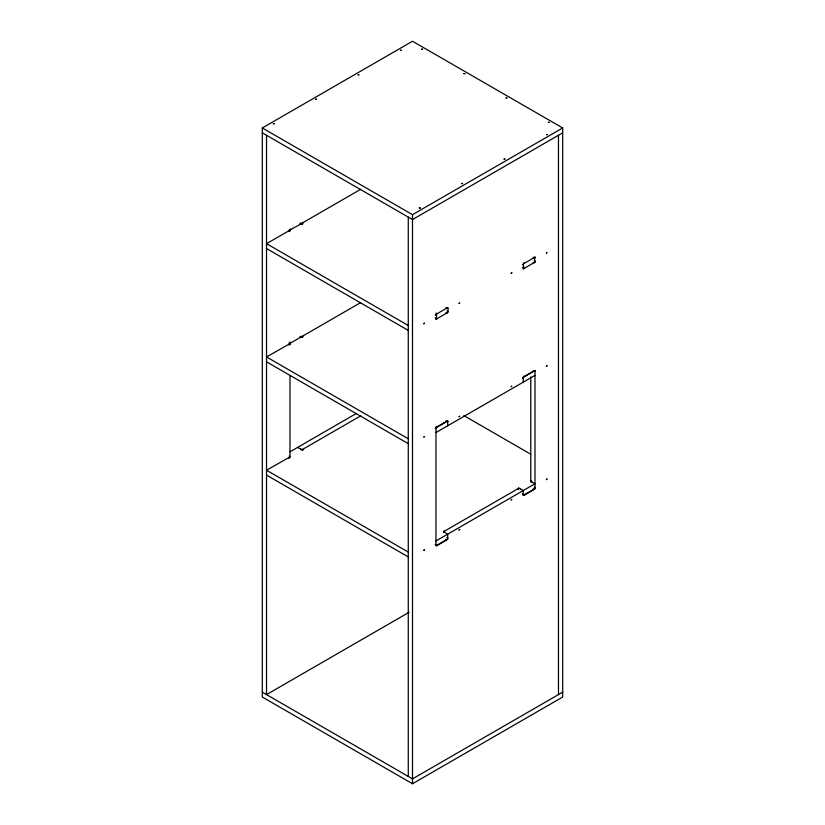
<?xml version="1.0" encoding="UTF-8"?>
<svg xmlns="http://www.w3.org/2000/svg" width="825" height="825" viewBox="0 0 825 825"><rect width="100%" height="100%" fill="white"/><g stroke="black" fill="none" stroke-linecap="round" stroke-linejoin="round"><path stroke-width="1.24" d="M289.327 456.112L289.988 456.761L289.998 375.416M302.765 223.977L302.765 222.76L360.68 189.317M302.765 336.94L302.765 336.033L360.68 302.589M302.754 222.791L301.826 224.266M302.754 336.095L302.455 337.363M289.988 456.761L289.699 458.009M301.826 337.538L302.393 336.487M289.327 229.567L290.029 230L301.878 223.431L300.754 222.936M289.183 342.818L289.998 343.313L301.785 336.621L300.764 336.239M436.972 318.811L435.94 319.347L447.707 312.51L447.862 311.592L446.913 310.942M524.267 268.414L523.246 268.94L535.002 262.103C533.435 253.316 536.889 259.071 534.208 257.874M435.177 428.319C436.281 429.598 435.497 426.546 436.941 426.968L446.676 421.41C447.655 419.44 448.831 422.967 446.913 421.544M522.472 377.922C523.627 379.149 522.772 376.159 524.215 376.561L533.971 371.013C535.085 369.022 536.033 372.714 534.208 371.147M520.07 488.699L518.42 488.225L518.018 489.617M531.548 480.758L530.784 481.387L531.805 481.924M289.327 230.68C290.256 229.123 290.183 231.98 289.018 230.722L266.527 243.674L408.272 325.514M289.699 344.737L289.988 343.303L289.926 344.448M302.455 450.636L302.765 449.305L302.765 450.213M444.51 532.053C444.685 529.815 442.334 532.455 444.51 532.331M262.309 127.968L412.5 41.25L562.691 127.968L562.691 697.032L412.5 783.75L262.309 697.032L262.309 127.968L412.5 214.675L562.691 127.968M562.691 132.846L412.5 219.553L262.309 132.846M289.627 343.85L266.527 356.947L408.272 438.787M290.039 451.77L356.4 413.449M289.627 457.122L266.527 470.219L408.272 552.059M360.68 415.862L301.733 449.893L300.702 449.305M435.971 432.548L535.002 375.375M435.971 540.942L535.002 483.77L530.774 481.326L530.774 376.881M446.913 537.488L447.903 538.271L447.315 539.581L436.487 545.851L435.177 544.263M534.208 487.08L535.208 487.864L534.621 489.184L523.782 495.454L522.472 493.855M409.159 612.253L266.527 694.598L266.527 135.279M562.691 692.154L412.5 778.872L262.309 692.154M302.424 223.193L302.455 224.091M302.352 449.78L297.505 447.459M288.967 230.722L288.967 231.639M288.967 343.994L288.967 344.912M288.967 457.267L288.967 458.184M524.215 376.561L523.504 376.138M436.941 426.968L436.208 426.546M446.676 539.725L445.882 539.272M533.177 257.276L533.971 257.74L534.971 257.132L523.215 264.01L524.298 263.319L523.504 262.866M534.208 260.535C536.415 261.164 534.445 263.959 533.177 262.319M522.472 264.65C523.751 262.948 524.452 271.817 522.472 267.31M299.908 223.41L300.702 223.864M445.882 307.684C446.923 307.117 449.336 308.426 446.913 308.282M445.882 312.727C448.604 314.954 448.357 308.189 447.707 307.632L435.971 314.397L435.971 315.511L435.177 315.047M290.235 228.989L291.029 229.453M435.94 313.118C436.899 312.252 437.013 322.41 435.177 317.718M533.177 370.549L533.971 371.013M266.527 248.552L408.272 330.392M463.846 415.583L530.805 454.245M299.908 336.683L300.702 337.136M445.882 420.956L446.676 421.41M289.967 342.117L291.029 342.726M289.204 344.046L289.998 344.51M533.177 488.864L533.971 489.318M266.527 361.824L408.272 443.664M266.527 475.097L408.272 556.937M558.473 135.279L558.473 694.598M531.083 480.913L531.083 482.13M523.267 382.15L523.267 377.272L535.002 370.497L535.002 488.647L523.194 495.443L523.267 490.545L519.049 488.101L443.479 531.733L447.707 534.167L447.707 539.045L435.971 545.82L435.971 427.67L447.707 420.905L447.707 425.782M518.317 488.276L518.317 489.194M443.778 531.31L443.778 532.228M412.5 214.675L412.5 783.75M408.272 217.119L408.272 776.438M289.699 230.546L289.699 231.464M423.885 323.782L424.524 323.225L423.885 323.782M423.885 437.054L424.524 436.497L423.895 436.972M423.885 550.327L424.524 549.77L423.895 550.244M459.082 303.456L459.731 302.899L459.092 303.414M459.082 416.728L459.731 416.171L459.092 416.687M459.082 530.001L459.731 529.444L459.082 530.001M511.18 273.374L511.83 272.817L511.18 273.374M511.18 386.647L511.851 386.121L511.201 386.564M511.18 499.919L511.851 499.393L511.201 499.837M546.387 253.058L547.006 252.471L546.387 253.017M546.387 366.331L547.027 365.764L546.387 366.331M546.387 479.603L547.006 479.016L546.387 479.603M273.312 123.729L274.302 123.76L273.312 123.709M315.707 99.258L316.697 99.32L315.728 99.196M358.102 74.776L359.102 74.838L358.132 74.724M400.507 50.294L401.497 50.325L400.517 50.273M421.627 49.211L422.617 49.242L421.637 49.18M419.275 208.013L420.276 208.044L419.275 208.013M463.867 73.6L464.867 73.631L463.867 73.6M461.68 183.532L462.67 183.562L461.691 183.501M506.107 97.989L507.107 98.02L506.117 97.958M504.075 159.05L505.075 159.081L504.085 159.019M546.48 134.578L547.47 134.63L546.501 134.516M548.357 122.378L549.347 122.44L548.377 122.327"/></g></svg>
